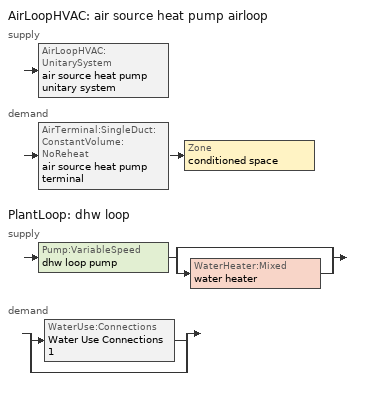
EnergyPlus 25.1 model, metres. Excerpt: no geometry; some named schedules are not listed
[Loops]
AirLoopHVAC 'air source heat pump airloop'
 supply: AirLoopHVAC:UnitarySystem 'air source heat pump unitary system'
 demand: AirTerminal:SingleDuct:ConstantVolume:NoReheat 'air source heat pump terminal' > Zone 'conditioned space'
PlantLoop 'dhw loop'
 supply: Pump:VariableSpeed 'dhw loop pump' > split
  | bypass
  | WaterHeater:Mixed 'water heater'
 demand: split
  | WaterUse:Connections 'Water Use Connections 1'
  | bypass
[ZoneControl:Thermostat]
conditioned space Thermostat: Zone or ZoneList=conditioned space; Control Type Schedule=conditioned space Thermostat Schedule; Control 1=conditioned space temperature setpoint; Temperature Difference Between Cutout And Setpoint {deltaC}=0
[ThermostatSetpoint:DualSetpoint]
conditioned space temperature setpoint: Heating Setpoint Temperature Schedule=heating setpoint; Cooling Setpoint Temperature Schedule=cooling setpoint
[AirTerminal:SingleDuct:ConstantVolume:NoReheat]
air source heat pump terminal: Availability Schedule=Always On Discrete; Maximum Air Flow Rate {m3/s}=0.245413
[Zone equipment]
conditioned space: air source heat pump terminal
[AirLoopHVAC]
air source heat pump airloop: Design Supply Air Flow Rate {m3/s}=0.245413; Design Return Air Flow Fraction of Supply Air Flow=1
[Sizing:System]
air source heat pump airloop: Type of Load to Size On=Sensible; Design Outdoor Air Flow Rate {m3/s}=Autosize; Central Heating Maximum System Air Flow Ratio=0.3; Preheat Design Temperature {C}=7; Preheat Design Humidity Ratio {kgWater/kgDryAir}=0.008; Precool Design Temperature {C}=12.8; Precool Design Humidity Ratio {kgWater/kgDryAir}=0.008; Central Cooling Design Supply Air Temperature {C}=12.8; Central Heating Design Supply Air Temperature {C}=16.7; Type of Zone Sum to Use=NonCoincident; 100% Outdoor Air in Cooling=Yes; 100% Outdoor Air in Heating=Yes; Central Cooling Design Supply Air Humidity Ratio {kgWater/kgDryAir}=0.0085; Central Heating Design Supply Air Humidity Ratio {kgWater/kgDryAir}=0.008; Cooling Supply Air Flow Rate Method=DesignDay; Cooling Supply Air Flow Rate {m3/s}=0; Cooling Supply Air Flow Rate Per Floor Area {m3/s-m2}=0.00996765; Cooling Fraction of Autosized Cooling Supply Air Flow Rate=1; Cooling Supply Air Flow Rate Per Unit Cooling Capacity {m3/s-W}=3.94755e-05; Heating Supply Air Flow Rate Method=DesignDay; Heating Supply Air Flow Rate {m3/s}=0; Heating Supply Air Flow Rate Per Floor Area {m3/s-m2}=0.00996765; Heating Fraction of Autosized Heating Supply Air Flow Rate=1; Heating Fraction of Autosized Cooling Supply Air Flow Rate=1; Heating Supply Air Flow Rate Per Unit Heating Capacity {m3/s-W}=3.15882e-05; System Outdoor Air Method=ZoneSum; Zone Maximum Outdoor Air Fraction=1; Cooling Design Capacity Method=CoolingDesignCapacity; Cooling Design Capacity {W}=Autosize; Cooling Design Capacity Per Floor Area {W/m2}=234.7; Fraction of Autosized Cooling Design Capacity=1; Heating Design Capacity Method=HeatingDesignCapacity; Heating Design Capacity {W}=Autosize; Heating Design Capacity Per Floor Area {W/m2}=157; Fraction of Autosized Heating Design Capacity=1; Central Cooling Capacity Control Method=OnOff; Occupant Diversity=Autosize
[AvailabilityManager:Scheduled]
air source heat pump airloop Availability Manager: Schedule=Always On Discrete
[AirLoopHVAC:UnitarySystem]
air source heat pump unitary system: Control Type=Load; Controlling Zone or Thermostat Location=conditioned space; Dehumidification Control Type=None; Availability Schedule=Always On Discrete; Supply Fan=air source heat pump supply fan; Fan Placement=BlowThrough; Supply Air Fan Operating Mode Schedule=air source heat pump auto fan schedule; Heating Coil=air source heat pump htg coil; DX Heating Coil Sizing Ratio=1; Cooling Coil=air source heat pump clg coil; Use DOAS DX Cooling Coil=No; Minimum Supply Air Temperature {C}=2; Latent Load Control=SensibleOnlyLoadControl; Supplemental Heating Coil=air source heat pump backup htg coil; Cooling Supply Air Flow Rate Method=SupplyAirFlowRate; Cooling Supply Air Flow Rate {m3/s}=0.245413; Heating Supply Air Flow Rate Method=SupplyAirFlowRate; Heating Supply Air Flow Rate {m3/s}=0.245413; No Load Supply Air Flow Rate Method=SupplyAirFlowRate; No Load Supply Air Flow Rate {m3/s}=0; No Load Supply Air Flow Rate Control Set To Low Speed=Yes; Maximum Supply Air Temperature {C}=93.3333; Maximum Outdoor Dry-Bulb Temperature for Supplemental Heater Operation {C}=4.44444; Ancillary On-Cycle Electric Power {W}=0; Ancillary Off-Cycle Electric Power {W}=0
[Fan:SystemModel]
air source heat pump supply fan: Availability Schedule=Always On Discrete; Design Maximum Air Flow Rate {m3/s}=0.245413; Speed Control Method=Discrete; Electric Power Minimum Flow Rate Fraction=0.2; Design Pressure Rise {Pa}=500; Motor Efficiency=1; Motor In Air Stream Fraction=1; Design Electric Power Consumption {W}=Autosize; Design Power Sizing Method=PowerPerFlow; Electric Power Per Unit Flow Rate {W/(m3/s)}=1059.44; Electric Power Per Unit Flow Rate Per Unit Pressure {W/((m3/s)-Pa)}=1.66667; Fan Total Efficiency=0.7; Motor Loss Radiative Fraction=0; Number of Speeds=2; Speed Flow Fraction 1=1; Speed Electric Power Fraction 1=1; Speed Flow Fraction 2=1; Speed Electric Power Fraction 2=1
[Coil:Heating:DX:SingleSpeed]
air source heat pump htg coil: Availability Schedule=Always On Discrete; Gross Rated Heating Capacity {W}=4844.79; Gross Rated Heating COP {W/W}=3.61067; Rated Air Flow Rate {m3/s}=0.272911; Rated Supply Fan Power Per Volume Flow Rate 2017 {W/(m3/s)}=773.3; Rated Supply Fan Power Per Volume Flow Rate 2023 {W/(m3/s)}=934.4; Heating Capacity Function of Temperature Curve=Heat-CAP-fT1; Heating Capacity Function of Flow Fraction Curve=Heat-CAP-fFF1; Energy Input Ratio Function of Temperature Curve=Heat-EIR-fT1; Energy Input Ratio Function of Flow Fraction Curve=Heat-EIR-fFF1; Part Load Fraction Correlation Curve=Heat-PLF-fPLR1; Minimum Outdoor Dry-Bulb Temperature for Compressor Operation {C}=-17.7778; Maximum Outdoor Dry-Bulb Temperature for Defrost Operation {C}=4.44444; Crankcase Heater Capacity {W}=14.4567; Maximum Outdoor Dry-Bulb Temperature for Crankcase Heater Operation {C}=10; Defrost Strategy=Resistive; Defrost Control=Timed; Defrost Time Period Fraction=0.1; Resistive Defrost Heater Capacity {W}=1e-06
[Coil:Cooling:DX:SingleSpeed]
air source heat pump clg coil: Availability Schedule=Always On Discrete; Gross Rated Total Cooling Capacity {W}=5323.6; Gross Rated Sensible Heat Ratio=0.708; Gross Rated Cooling COP {W/W}=4.37372; Rated Air Flow Rate {m3/s}=0.272911; Rated Evaporator Fan Power Per Volume Flow Rate 2017 {W/(m3/s)}=773.3; Rated Evaporator Fan Power Per Volume Flow Rate 2023 {W/(m3/s)}=934.4; Total Cooling Capacity Function of Temperature Curve=Cool-CAP-fT1; Total Cooling Capacity Function of Flow Fraction Curve=Cool-CAP-fFF1; Energy Input Ratio Function of Temperature Curve=Cool-EIR-fT1; Energy Input Ratio Function of Flow Fraction Curve=Cool-EIR-fFF1; Part Load Fraction Correlation Curve=Cool-PLF-fPLR1; Minimum Outdoor Dry-Bulb Temperature for Compressor Operation {C}=-25; Nominal Time for Condensate Removal to Begin {s}=1000; Ratio of Initial Moisture Evaporation Rate and Steady State Latent Capacity=1.5; Maximum Cycling Rate {cycles/hr}=3; Latent Capacity Time Constant {s}=45; Condenser Type=AirCooled; Evaporative Condenser Effectiveness=0.9; Evaporative Condenser Air Flow Rate {m3/s}=Autosize; Evaporative Condenser Pump Rated Power Consumption {W}=Autosize; Crankcase Heater Capacity {W}=14.4567; Maximum Outdoor Dry-Bulb Temperature for Crankcase Heater Operation {C}=10; Basin Heater Capacity {W/K}=0; Basin Heater Setpoint Temperature {C}=2
[Coil:Heating:Electric]
air source heat pump backup htg coil: Availability Schedule=Always On Discrete; Efficiency=1; Nominal Capacity {W}=17504.8
[PlantLoop]
dhw loop: Fluid Type=Water; Plant Equipment Operation Scheme=dhw loop Operation Schemes; Maximum Loop Temperature {C}=100; Minimum Loop Temperature {C}=0; Maximum Loop Flow Rate {m3/s}=0.01; Minimum Loop Flow Rate {m3/s}=0; Plant Loop Volume {m3}=0.003; Load Distribution Scheme=Optimal; Plant Loop Demand Calculation Scheme=SingleSetpoint; Common Pipe Simulation=None
[Sizing:Plant]
dhw loop: Loop Type=Heating; Design Loop Exit Temperature {C}=52.6667; Loop Design Temperature Difference {deltaC}=5.55556; Sizing Option=NonCoincident; Zone Timesteps in Averaging Window=1; Coincident Sizing Factor Mode=None
[Pump:VariableSpeed]
dhw loop pump: Design Maximum Flow Rate {m3/s}=0.01; Design Pump Head {Pa}=1; Design Power Consumption {W}=0; Motor Efficiency=0.85; Fraction of Motor Inefficiencies to Fluid Stream=0; Coefficient 1 of the Part Load Performance Curve=0; Coefficient 2 of the Part Load Performance Curve=1; Coefficient 3 of the Part Load Performance Curve=0; Coefficient 4 of the Part Load Performance Curve=0; Design Minimum Flow Rate {m3/s}=0; Pump Control Type=Intermittent; Skin Loss Radiative Fraction=0.5; Design Power Sizing Method=PowerPerFlowPerPressure; Design Electric Power per Unit Flow Rate {W/(m3/s)}=348701.1; Design Shaft Power per Unit Flow Rate per Unit Head {W/((m3/s)-Pa)}=1.28205; Design Minimum Flow Rate Fraction=0
[WaterHeater:Mixed]
water heater: Tank Volume {m3}=0.170344; Setpoint Temperature Schedule=water heater setpoint; Deadband Temperature Difference {deltaC}=2; Maximum Temperature Limit {C}=99; Heater Control Type=Cycle; Heater Maximum Capacity {W}=5500.06; Heater Minimum Capacity {W}=0; Heater Ignition Minimum Flow Rate {m3/s}=0; Heater Ignition Delay {s}=0; Heater Fuel Type=Electricity; Heater Thermal Efficiency=1; Off Cycle Parasitic Fuel Consumption Rate {W}=0; Off Cycle Parasitic Fuel Type=Electricity; Off Cycle Parasitic Heat Fraction to Tank=0; On Cycle Parasitic Fuel Consumption Rate {W}=0; On Cycle Parasitic Fuel Type=Electricity; On Cycle Parasitic Heat Fraction to Tank=0; Ambient Temperature Indicator=Zone; Ambient Temperature Zone=basement - unconditioned; Off Cycle Loss Coefficient to Ambient Temperature {W/K}=1.32547; Off Cycle Loss Fraction to Zone=1; On Cycle Loss Coefficient to Ambient Temperature {W/K}=1.32547; On Cycle Loss Fraction to Zone=1; Use Side Effectiveness=1; Source Side Effectiveness=1; Use Side Design Flow Rate {m3/s}=Autosize; Source Side Design Flow Rate {m3/s}=Autosize; Indirect Water Heating Recovery Time {hr}=1.5; Source Side Flow Control Mode=IndirectHeatPrimarySetpoint
[WaterHeater:Sizing]
water heater: Design Mode=PeakDraw; Time Storage Can Meet Peak Draw {hr}=0.538503; Time for Tank Recovery {hr}=0; Nominal Tank Volume for Autosizing Plant Connections {m3}=1
[SetpointManager:Scheduled]
Setpoint Manager Scheduled 1: Control Variable=Temperature; Schedule=dhw temp
[WaterUse:Connections]
Water Use Connections 1: Drain Water Heat Exchanger Type=None; Drain Water Heat Exchanger Destination=Plant; Water Use Equipment Name 1=dhw fixtures; Water Use Equipment Name 2=dhw distribution waste; Water Use Equipment Name 3=clothes washer; Water Use Equipment Name 4=dishwasher
[WaterUse:Equipment]
Name | Peak Flow Rate {m3/s} | Flow Rate Fraction Schedule | Target Temperature Schedule
dhw fixtures | 9.9824e-06 | hot_water_fixtures | mixed water temperature schedule
dhw distribution waste | 5.19433e-06 | hot_water_fixtures | mixed water temperature schedule
clothes washer | 1.62019e-05 | hot_water_clothes_washer
dishwasher | 1.41436e-05 | hot_water_dishwasher
[PlantEquipmentOperationSchemes]
dhw loop Operation Schemes: Control Scheme Object Type 1=PlantEquipmentOperation:HeatingLoad; Control Scheme Name 1=dhw loop Heating Operation Scheme; Control Scheme Schedule Name 1=Always On Discrete
[PlantEquipmentOperation:HeatingLoad]
dhw loop Heating Operation Scheme: Load Range Lower Limit 1 {W}=0; Load Range Upper Limit 1 {W}=1000000000; Range Equipment List Name 1=dhw loop Heating Equipment List
[PlantEquipmentList]
dhw loop Heating Equipment List: WaterHeater:Mixed, water heater
[EnergyManagementSystem:GlobalVariable]
air_source_heat_pump_airloop_0_DuctImbalLkExhFanEquivCond
air_source_heat_pump_airloop_0_DuctImbalLkExhFanEquivDZ
air_source_heat_pump_airloop_0_DuctImbalLkSupFanEquivCond
air_source_heat_pump_airloop_0_DuctImbalLkSupFanEquivDZ
air_source_heat_pump_airloop_0_DZ_T
air_source_heat_pump_airloop_0_DZ_W
air_source_heat_pump_airloop_0_RetCondToDZ
air_source_heat_pump_airloop_0_RetCondToRP
air_source_heat_pump_airloop_0_RetLatLkToRP
air_source_heat_pump_airloop_0_RetSensLkToRP
air_source_heat_pump_airloop_0_SupCondToDZ
air_source_heat_pump_airloop_0_SupCondToLv
air_source_heat_pump_airloop_0_SupLatLkToCond
air_source_heat_pump_airloop_0_SupLatLkToDZ
air_source_heat_pump_airloop_0_SupSensLkToCond
air_source_heat_pump_airloop_0_SupSensLkToDZ
air_source_heat_pump_airloop_0_ZoneMixCondToDZ
air_source_heat_pump_airloop_0_ZoneMixDZToCond
air_source_heat_pump_airloop_AH_MFR
air_source_heat_pump_airloop_AH_Tout
air_source_heat_pump_airloop_AH_VFR
air_source_heat_pump_airloop_AH_Wout
air_source_heat_pump_airloop_Fan_RTF
air_source_heat_pump_airloop_RA_T
air_source_heat_pump_airloop_Ra_W
infil_program_Qfan
infil_program_Qinf
natural_vent_program_Qnv
natural_vent_program_Qwhf
[EnergyManagementSystem:InternalVariable]
air_source_heat_pump_airloop_max_sup_fan_mfr: Internal Data Index Key=air source heat pump supply fan; Internal Data Type=Fan Maximum Mass Flow Rate
[EnergyManagementSystem:Sensor]
Name | Output:Variable or Output:Meter Index Key | Output:Variable or Output:Meter
airflow_gain | infil flow | Infiltration Sensible Heat Gain Energy
airflow_gain_1 | natural vent flow | Infiltration Sensible Heat Gain Energy
airflow_gain_2 | whole house fan flow | Infiltration Sensible Heat Gain Energy
airflow_loss | infil flow | Infiltration Sensible Heat Loss Energy
airflow_loss_1 | natural vent flow | Infiltration Sensible Heat Loss Energy
airflow_loss_2 | whole house fan flow | Infiltration Sensible Heat Loss Energy
air_source_heat_pump_airloop_AH_MFR_s | Node 6 | System Node Mass Flow Rate
air_source_heat_pump_airloop_AH_Tout_s | Node 6 | System Node Temperature
air_source_heat_pump_airloop_AH_VFR_s | Node 6 | System Node Current Density Volume Flow Rate
air_source_heat_pump_airloop_AH_Wout_s | Node 6 | System Node Humidity Ratio
air_source_heat_pump_airloop_Fan_RTF_s | air source heat pump supply fan | Fan Runtime Fraction Speed 1
air_source_heat_pump_airloop_Fan_RTF_s_1 | air source heat pump supply fan | Fan Runtime Fraction Speed 2
air_source_heat_pump_airloop_RA_T_s | Node 9 | System Node Temperature
air_source_heat_pump_airloop_Ra_W_s | Node 9 | System Node Humidity Ratio
air_source_heat_pump_backup_htg_coil_s | air source heat pump backup htg coil | Heating Coil Heating Energy
air_source_heat_pump_clg_coil_s | air source heat pump clg coil | Cooling Coil Total Cooling Energy
air_source_heat_pump_htg_coil_deliverd_htg | air source heat pump htg coil | Heating Coil Heating Rate
air_source_heat_pump_htg_coil_rtf_s | air source heat pump htg coil | Heating Coil Runtime Fraction
air_source_heat_pump_htg_coil_s | air source heat pump htg coil | Heating Coil Heating Energy
air_source_heat_pump_htg_coil_tout_s | Environment | Site Outdoor Air Drybulb Temperature
air_source_heat_pump_supply_fan_s | air source heat pump supply fan | Fan Electricity Energy
clg_load_cond |  | Cooling:EnergyTransfer:Zone:CONDITIONED SPACE
clg_load_duct |  | Cooling:EnergyTransfer:Zone:AIR SOURCE HEAT PUMP AIRLOOP RET AIR ZONE
clg_sp_s; clg_sp_s_1 | cooling setpoint | Schedule Value
clothes_dryer_exhaust_0_sch_s | clothes_dryer | Schedule Value
conditioned_space_clg_unmet_s | conditioned space | Zone Cooling Setpoint Not Met Time
conditioned_space_htg_unmet_s | conditioned space | Zone Heating Setpoint Not Met Time
cool_season | cooling season schedule | Schedule Value
ducts_conv | air source heat pump airloop_0 RetCondToRP | Other Equipment Convective Heating Energy
ducts_conv_1 | air source heat pump airloop_0 RetLatLkToRP | Other Equipment Convective Heating Energy
ducts_conv_2 | air source heat pump airloop_0 RetSensLkToRP | Other Equipment Convective Heating Energy
ducts_conv_3 | air source heat pump airloop_0 SupCondToLv | Other Equipment Convective Heating Energy
ducts_conv_4 | air source heat pump airloop_0 SupLatLkToCond | Other Equipment Convective Heating Energy
ducts_conv_5 | air source heat pump airloop_0 SupSensLkToCond | Other Equipment Convective Heating Energy
ducts_rad | air source heat pump airloop_0 RetCondToRP | Other Equipment Radiant Heating Energy
ducts_rad_1 | air source heat pump airloop_0 RetLatLkToRP | Other Equipment Radiant Heating Energy
ducts_rad_2 | air source heat pump airloop_0 RetSensLkToRP | Other Equipment Radiant Heating Energy
ducts_rad_3 | air source heat pump airloop_0 SupCondToLv | Other Equipment Radiant Heating Energy
ducts_rad_4 | air source heat pump airloop_0 SupLatLkToCond | Other Equipment Radiant Heating Energy
ducts_rad_5 | air source heat pump airloop_0 SupSensLkToCond | Other Equipment Radiant Heating Energy
duct_mix_gain; duct_mix_gain_1 | conditioned space | Zone Mixing Sensible Heat Gain Energy
duct_mix_loss; duct_mix_loss_1 | conditioned space | Zone Mixing Sensible Heat Loss Energy
fridge_tin_s; tin_s; tin_s_1 | conditioned space | Zone Mean Air Temperature
htg_load_cond |  | Heating:EnergyTransfer:Zone:CONDITIONED SPACE
htg_load_duct |  | Heating:EnergyTransfer:Zone:AIR SOURCE HEAT PUMP AIRLOOP RET AIR ZONE
htg_sp_s; htg_sp_s_1 | heating setpoint | Schedule Value
ig_defrost_0 | air source heat pump htg coil defrost heat load | Other Equipment Total Heating Energy
ig_ee_conv | ceiling fan | Electric Equipment Convective Heating Energy
ig_ee_conv_1 | clothes dryer | Electric Equipment Convective Heating Energy
ig_ee_conv_2 | clothes washer | Electric Equipment Convective Heating Energy
ig_ee_conv_3 | cooking range | Electric Equipment Convective Heating Energy
ig_ee_conv_4 | dishwasher | Electric Equipment Convective Heating Energy
ig_ee_conv_5 | fridge | Electric Equipment Convective Heating Energy
ig_ee_conv_6 | misc plug loads | Electric Equipment Convective Heating Energy
ig_ee_conv_7 | misc tv | Electric Equipment Convective Heating Energy
ig_ee_conv_8 | whole house fan | Electric Equipment Convective Heating Energy
ig_ee_rad | ceiling fan | Electric Equipment Radiant Heating Energy
ig_ee_rad_1 | clothes dryer | Electric Equipment Radiant Heating Energy
ig_ee_rad_2 | clothes washer | Electric Equipment Radiant Heating Energy
ig_ee_rad_3 | cooking range | Electric Equipment Radiant Heating Energy
ig_ee_rad_4 | dishwasher | Electric Equipment Radiant Heating Energy
ig_ee_rad_5 | fridge | Electric Equipment Radiant Heating Energy
ig_ee_rad_6 | misc plug loads | Electric Equipment Radiant Heating Energy
ig_ee_rad_7 | misc tv | Electric Equipment Radiant Heating Energy
ig_ee_rad_8 | whole house fan | Electric Equipment Radiant Heating Energy
ig_lgt_conv | interior lighting | Lights Convective Heating Energy
ig_lgt_rad | interior lighting | Lights Radiant Heating Energy
ig_lgt_vis | interior lighting | Lights Visible Radiation Heating Energy
ig_oe_conv | air source heat pump htg coil defrost heat load | Other Equipment Convective Heating Energy
ig_oe_conv_1 | air source heat pump htg coil defrost supp heat energy | Other Equipment Convective Heating Energy
ig_oe_conv_2 | air source heat pump htg coil pan heater energy | Other Equipment Convective Heating Energy
ig_oe_conv_3 | clothes dryer 1 | Other Equipment Convective Heating Energy
ig_oe_conv_4 | cooking range 1 | Other Equipment Convective Heating Energy
ig_oe_conv_5 | general water use latent | Other Equipment Convective Heating Energy
ig_oe_conv_6 | general water use sensible | Other Equipment Convective Heating Energy
ig_oe_rad | air source heat pump htg coil defrost heat load | Other Equipment Radiant Heating Energy
ig_oe_rad_1 | air source heat pump htg coil defrost supp heat energy | Other Equipment Radiant Heating Energy
ig_oe_rad_2 | air source heat pump htg coil pan heater energy | Other Equipment Radiant Heating Energy
ig_oe_rad_3 | clothes dryer 1 | Other Equipment Radiant Heating Energy
ig_oe_rad_4 | cooking range 1 | Other Equipment Radiant Heating Energy
ig_oe_rad_5 | general water use latent | Other Equipment Radiant Heating Energy
ig_oe_rad_6 | general water use sensible | Other Equipment Radiant Heating Energy
ig_ppl_conv | occupants | People Convective Heating Energy
ig_ppl_rad | occupants | People Radiant Heating Energy
im_conv | furniture mass conditioned space 1 | Surface Inside Face Convection Heat Gain Energy
im_conv_1 | partition wall mass | Surface Inside Face Convection Heat Gain Energy
im_ig | furniture mass conditioned space 1 | Surface Inside Face Internal Gains Radiation Heat Gain Energy
im_ig_1 | partition wall mass | Surface Inside Face Internal Gains Radiation Heat Gain Energy
im_lgt | furniture mass conditioned space 1 | Surface Inside Face Lights Radiation Heat Gain Energy
im_lgt_1 | partition wall mass | Surface Inside Face Lights Radiation Heat Gain Energy
im_sol | furniture mass conditioned space 1 | Surface Inside Face Solar Radiation Heat Gain Energy
im_sol_1 | partition wall mass | Surface Inside Face Solar Radiation Heat Gain Energy
im_surf | furniture mass conditioned space 1 | Surface Inside Face Net Surface Thermal Radiation Heat Gain Energy
im_surf_1 | partition wall mass | Surface Inside Face Net Surface Thermal Radiation Heat Gain Energy
mech_vent_bath_fan_0_sch_s | mech vent bath fan 0 schedule | Schedule Value
mech_vent_range_fan_0_sch_s | mech vent range fan 0 schedule | Schedule Value
mv_conv | mech vent bath fan 0 | Electric Equipment Convective Heating Energy
mv_conv_1 | mech vent house fan | Electric Equipment Convective Heating Energy
mv_conv_2 | mech vent house fan cfis | Electric Equipment Convective Heating Energy
mv_conv_3 | mech vent range fan 0 | Electric Equipment Convective Heating Energy
mv_conv_4 | mech vent house fan latent load | Other Equipment Convective Heating Energy
mv_conv_5 | mech vent house fan sensible load | Other Equipment Convective Heating Energy
mv_rad | mech vent bath fan 0 | Electric Equipment Radiant Heating Energy
mv_rad_1 | mech vent house fan | Electric Equipment Radiant Heating Energy
mv_rad_2 | mech vent house fan cfis | Electric Equipment Radiant Heating Energy
mv_rad_3 | mech vent range fan 0 | Electric Equipment Radiant Heating Energy
mv_rad_4 | mech vent house fan latent load | Other Equipment Radiant Heating Energy
mv_rad_5 | mech vent house fan sensible load | Other Equipment Radiant Heating Energy
natural_vent_s | natural vent schedule | Schedule Value
out_pb_s |  | Site Outdoor Air Barometric Pressure
out_wt_s |  | Site Outdoor Air Humidity Ratio
site_vw_s |  | Site Wind Speed
ss_back_out | Window1 | Surface Window Shortwave from Zone Back Out Window Heat Transfer Rate
ss_back_out_1 | Window2 | Surface Window Shortwave from Zone Back Out Window Heat Transfer Rate
ss_back_out_2 | Window3 | Surface Window Shortwave from Zone Back Out Window Heat Transfer Rate
ss_back_out_3 | Window4 | Surface Window Shortwave from Zone Back Out Window Heat Transfer Rate
ss_back_out_4 | Window5 | Surface Window Shortwave from Zone Back Out Window Heat Transfer Rate
ss_back_out_5 | Window6 | Surface Window Shortwave from Zone Back Out Window Heat Transfer Rate
ss_back_out_6 | Window7 | Surface Window Shortwave from Zone Back Out Window Heat Transfer Rate
ss_back_out_7 | Window8 | Surface Window Shortwave from Zone Back Out Window Heat Transfer Rate
ss_conv | Door1 | Surface Inside Face Convection Heat Gain Energy
ss_conv_1 | Window1 | Surface Inside Face Convection Heat Gain Energy
ss_conv_2 | Window2 | Surface Inside Face Convection Heat Gain Energy
ss_conv_3 | Window3 | Surface Inside Face Convection Heat Gain Energy
ss_conv_4 | Window4 | Surface Inside Face Convection Heat Gain Energy
ss_conv_5 | Window5 | Surface Inside Face Convection Heat Gain Energy
ss_conv_6 | Window6 | Surface Inside Face Convection Heat Gain Energy
ss_conv_7 | Window7 | Surface Inside Face Convection Heat Gain Energy
ss_conv_8 | Window8 | Surface Inside Face Convection Heat Gain Energy
ss_ig | Door1 | Surface Inside Face Internal Gains Radiation Heat Gain Energy
ss_ig_1 | Window1 | Surface Inside Face Internal Gains Radiation Heat Gain Energy
ss_ig_2 | Window2 | Surface Inside Face Internal Gains Radiation Heat Gain Energy
ss_ig_3 | Window3 | Surface Inside Face Internal Gains Radiation Heat Gain Energy
ss_ig_4 | Window4 | Surface Inside Face Internal Gains Radiation Heat Gain Energy
ss_ig_5 | Window5 | Surface Inside Face Internal Gains Radiation Heat Gain Energy
ss_ig_6 | Window6 | Surface Inside Face Internal Gains Radiation Heat Gain Energy
ss_ig_7 | Window7 | Surface Inside Face Internal Gains Radiation Heat Gain Energy
ss_ig_8 | Window8 | Surface Inside Face Internal Gains Radiation Heat Gain Energy
ss_lgt | Door1 | Surface Inside Face Lights Radiation Heat Gain Energy
ss_sol | Door1 | Surface Inside Face Solar Radiation Heat Gain Energy
ss_surf | Door1 | Surface Inside Face Net Surface Thermal Radiation Heat Gain Energy
ss_surf_1 | Window1 | Surface Inside Face Net Surface Thermal Radiation Heat Gain Energy
ss_surf_2 | Window2 | Surface Inside Face Net Surface Thermal Radiation Heat Gain Energy
ss_surf_3 | Window3 | Surface Inside Face Net Surface Thermal Radiation Heat Gain Energy
ss_surf_4 | Window4 | Surface Inside Face Net Surface Thermal Radiation Heat Gain Energy
ss_surf_5 | Window5 | Surface Inside Face Net Surface Thermal Radiation Heat Gain Energy
ss_surf_6 | Window6 | Surface Inside Face Net Surface Thermal Radiation Heat Gain Energy
ss_surf_7 | Window7 | Surface Inside Face Net Surface Thermal Radiation Heat Gain Energy
ss_surf_8 | Window8 | Surface Inside Face Net Surface Thermal Radiation Heat Gain Energy
ss_trans_in | Window1 | Surface Window Transmitted Solar Radiation Rate
ss_trans_in_1 | Window2 | Surface Window Transmitted Solar Radiation Rate
ss_trans_in_2 | Window3 | Surface Window Transmitted Solar Radiation Rate
ss_trans_in_3 | Window4 | Surface Window Transmitted Solar Radiation Rate
ss_trans_in_4 | Window5 | Surface Window Transmitted Solar Radiation Rate
ss_trans_in_5 | Window6 | Surface Window Transmitted Solar Radiation Rate
ss_trans_in_6 | Window7 | Surface Window Transmitted Solar Radiation Rate
ss_trans_in_7 | Window8 | Surface Window Transmitted Solar Radiation Rate
ss_trans_out | Window1 | Surface Inside Face Initial Transmitted Diffuse Transmitted Out Window Solar Radiation Rate
ss_trans_out_1 | Window2 | Surface Inside Face Initial Transmitted Diffuse Transmitted Out Window Solar Radiation Rate
ss_trans_out_2 | Window3 | Surface Inside Face Initial Transmitted Diffuse Transmitted Out Window Solar Radiation Rate
ss_trans_out_3 | Window4 | Surface Inside Face Initial Transmitted Diffuse Transmitted Out Window Solar Radiation Rate
ss_trans_out_4 | Window5 | Surface Inside Face Initial Transmitted Diffuse Transmitted Out Window Solar Radiation Rate
ss_trans_out_5 | Window6 | Surface Inside Face Initial Transmitted Diffuse Transmitted Out Window Solar Radiation Rate
ss_trans_out_6 | Window7 | Surface Inside Face Initial Transmitted Diffuse Transmitted Out Window Solar Radiation Rate
ss_trans_out_7 | Window8 | Surface Inside Face Initial Transmitted Diffuse Transmitted Out Window Solar Radiation Rate
s_conv | Floor1 | Surface Inside Face Convection Heat Gain Energy
s_conv_1 | Floor2 | Surface Inside Face Convection Heat Gain Energy
s_conv_2 | inferred conditioned ceiling | Surface Inside Face Convection Heat Gain Energy
s_conv_3 | inferred conditioned floor | Surface Inside Face Convection Heat Gain Energy
s_conv_4 | Wall1 | Surface Inside Face Convection Heat Gain Energy
s_conv_5 | Wall2 | Surface Inside Face Convection Heat Gain Energy
s_conv_6 | Wall3 | Surface Inside Face Convection Heat Gain Energy
s_conv_7 | Wall4 | Surface Inside Face Convection Heat Gain Energy
s_ig | Floor1 | Surface Inside Face Internal Gains Radiation Heat Gain Energy
s_ig_1 | Floor2 | Surface Inside Face Internal Gains Radiation Heat Gain Energy
s_ig_2 | inferred conditioned ceiling | Surface Inside Face Internal Gains Radiation Heat Gain Energy
s_ig_3 | inferred conditioned floor | Surface Inside Face Internal Gains Radiation Heat Gain Energy
s_ig_4 | Wall1 | Surface Inside Face Internal Gains Radiation Heat Gain Energy
s_ig_5 | Wall2 | Surface Inside Face Internal Gains Radiation Heat Gain Energy
s_ig_6 | Wall3 | Surface Inside Face Internal Gains Radiation Heat Gain Energy
s_ig_7 | Wall4 | Surface Inside Face Internal Gains Radiation Heat Gain Energy
s_lgt | Floor1 | Surface Inside Face Lights Radiation Heat Gain Energy
s_lgt_1 | Floor2 | Surface Inside Face Lights Radiation Heat Gain Energy
s_lgt_2 | inferred conditioned ceiling | Surface Inside Face Lights Radiation Heat Gain Energy
s_lgt_3 | inferred conditioned floor | Surface Inside Face Lights Radiation Heat Gain Energy
s_lgt_4 | Wall1 | Surface Inside Face Lights Radiation Heat Gain Energy
s_lgt_5 | Wall2 | Surface Inside Face Lights Radiation Heat Gain Energy
s_lgt_6 | Wall3 | Surface Inside Face Lights Radiation Heat Gain Energy
s_lgt_7 | Wall4 | Surface Inside Face Lights Radiation Heat Gain Energy
s_sol | Floor1 | Surface Inside Face Solar Radiation Heat Gain Energy
s_sol_1 | Floor2 | Surface Inside Face Solar Radiation Heat Gain Energy
s_sol_2 | inferred conditioned ceiling | Surface Inside Face Solar Radiation Heat Gain Energy
s_sol_3 | inferred conditioned floor | Surface Inside Face Solar Radiation Heat Gain Energy
s_sol_4 | Wall1 | Surface Inside Face Solar Radiation Heat Gain Energy
s_sol_5 | Wall2 | Surface Inside Face Solar Radiation Heat Gain Energy
s_sol_6 | Wall3 | Surface Inside Face Solar Radiation Heat Gain Energy
s_sol_7 | Wall4 | Surface Inside Face Solar Radiation Heat Gain Energy
s_surf | Floor1 | Surface Inside Face Net Surface Thermal Radiation Heat Gain Energy
s_surf_1 | Floor2 | Surface Inside Face Net Surface Thermal Radiation Heat Gain Energy
s_surf_2 | inferred conditioned ceiling | Surface Inside Face Net Surface Thermal Radiation Heat Gain Energy
s_surf_3 | inferred conditioned floor | Surface Inside Face Net Surface Thermal Radiation Heat Gain Energy
s_surf_4 | Wall1 | Surface Inside Face Net Surface Thermal Radiation Heat Gain Energy
s_surf_5 | Wall2 | Surface Inside Face Net Surface Thermal Radiation Heat Gain Energy
s_surf_6 | Wall3 | Surface Inside Face Net Surface Thermal Radiation Heat Gain Energy
s_surf_7 | Wall4 | Surface Inside Face Net Surface Thermal Radiation Heat Gain Energy
tout_s | conditioned space | Zone Outdoor Air Drybulb Temperature
water_heater_energy | water heater | Water Heater Electricity Rate
water_heater_off_cycle_parasitic | water heater | Water Heater Off Cycle Parasitic Electricity Rate
water_heater_on_cycle_parasitic | water heater | Water Heater On Cycle Parasitic Electricity Rate
win_s | conditioned space | Zone Air Humidity Ratio
[EnergyManagementSystem:Actuator]
Name | Actuated Component Unique | Actuated Component Type | Actuated Component Control Type
air_source_heat_pump_airloop_0_RetCondToDZ_act | air source heat pump airloop_0 RetCondToDZ | OtherEquipment | Power Level
air_source_heat_pump_airloop_0_RetCondToRP_act | air source heat pump airloop_0 RetCondToRP | OtherEquipment | Power Level
air_source_heat_pump_airloop_0_RetLatLkToRP_act | air source heat pump airloop_0 RetLatLkToRP | OtherEquipment | Power Level
air_source_heat_pump_airloop_0_RetSensLkToRP_act | air source heat pump airloop_0 RetSensLkToRP | OtherEquipment | Power Level
air_source_heat_pump_airloop_0_SupCondToDZ_act | air source heat pump airloop_0 SupCondToDZ | OtherEquipment | Power Level
air_source_heat_pump_airloop_0_SupCondToLv_act | air source heat pump airloop_0 SupCondToLv | OtherEquipment | Power Level
air_source_heat_pump_airloop_0_SupLatLkToCond_act | air source heat pump airloop_0 SupLatLkToCond | OtherEquipment | Power Level
air_source_heat_pump_airloop_0_SupLatLkToDZ_act | air source heat pump airloop_0 SupLatLkToDZ | OtherEquipment | Power Level
air_source_heat_pump_airloop_0_SupSensLkToCond_act | air source heat pump airloop_0 SupSensLkToCond | OtherEquipment | Power Level
air_source_heat_pump_airloop_0_SupSensLkToDZ_act | air source heat pump airloop_0 SupSensLkToDZ | OtherEquipment | Power Level
air_source_heat_pump_airloop_0_ZoneMixCondToDZ_mix_act | air source heat pump airloop_0 ZoneMixCondToDZ mix | ZoneMixing | Air Exchange Flow Rate
air_source_heat_pump_airloop_0_ZoneMixDZToCond_mix_act | air source heat pump airloop_0 ZoneMixDZToCond mix | ZoneMixing | Air Exchange Flow Rate
air_source_heat_pump_htg_coil_defrost_heat_load_act | air source heat pump htg coil defrost heat load | OtherEquipment | Power Level
air_source_heat_pump_htg_coil_defrost_supp_heat_energy_act | air source heat pump htg coil defrost supp heat energy | OtherEquipment | Power Level
air_source_heat_pump_htg_coil_frost_cap_multiplier_act | air source heat pump htg coil | Coil:Heating:DX:SingleSpeed | Frost Heating Capacity Multiplier
air_source_heat_pump_htg_coil_frost_pow_multiplier_act | air source heat pump htg coil | Coil:Heating:DX:SingleSpeed | Frost Heating Input Power Multiplier
air_source_heat_pump_htg_coil_pan_heater_energy_act | air source heat pump htg coil pan heater energy | OtherEquipment | Power Level
basement_unconditioned_1_duct_leakage_imbalance_infil_flow_act | basement_unconditioned 1 duct leakage imbalance infil flow | Zone Infiltration | Air Exchange Flow Rate
fridge_schedule_1_act | fridge schedule 1 | Schedule:Constant | Schedule Value
fridge_schedule_act | fridge schedule | Schedule:Constant | Schedule Value
infil_flow_act | infil flow | Zone Infiltration | Air Exchange Flow Rate
mech_vent_house_fan_cfis_act | mech vent house fan cfis | ElectricEquipment | Electricity Rate
mech_vent_house_fan_latent_load_act | mech vent house fan latent load | OtherEquipment | Power Level
mech_vent_house_fan_sensible_load_act | mech vent house fan sensible load | OtherEquipment | Power Level
natural_vent_flow_act | natural vent flow | Zone Infiltration | Air Exchange Flow Rate
water_heater_ec_adj_act | water heater energy adjustment1 | OtherEquipment | Power Level
whole_house_fan_act | whole house fan | ElectricEquipment | Electricity Rate
whole_house_fan_flow_act | whole house fan flow | Zone Infiltration | Air Exchange Flow Rate
whole_house_fan_mix_act | whole house fan mix | ZoneMixing | Air Exchange Flow Rate
[EnergyManagementSystem:Program]
air_source_heat_pump_airloop_0_duct_program: Set air_source_heat_pump_airloop_AH_MFR = air_source_heat_pump_airloop_AH_MFR_s; Set air_source_heat_pump_airloop_Fan_RTF = 0; Set air_source_heat_pump_airloop_Fan_RTF = air_source_heat_pump_airloop_Fan_RTF + air_source_heat_pump_airloop_Fan_RTF_s; Set air_source_heat_pump_airloop_Fan_RTF = air_source_heat_pump_airloop_Fan_RTF + air_source_heat_pump_airloop_Fan_RTF_s_1; Set air_source_heat_pump_airloop_AH_VFR = air_source_heat_pump_airloop_AH_VFR_s; Set air_source_heat_pump_airloop_AH_Tout = air_source_heat_pump_airloop_AH_Tout_s; Set air_source_heat_pump_airloop_AH_Wout = air_source_heat_pump_airloop_AH_Wout_s; Set air_source_heat_pump_airloop_RA_T = air_source_heat_pump_airloop_RA_T_s; Set air_source_heat_pump_airloop_Ra_W = air_source_heat_pump_airloop_Ra_W_s; Set air_source_heat_pump_airloop_0_DZ_T = air_source_heat_pump_airloop_0_DZ_T_s; Set air_source_heat_pump_airloop_0_DZ_W = air_source_heat_pump_airloop_0_DZ_W_s; Run air_source_heat_pump_airloop_0_duct_subroutine; Set air_source_heat_pump_airloop_0_SupSensLkToCond_act = air_source_heat_pump_airloop_0_SupSensLkToCond; Set air_source_heat_pump_airloop_0_SupLatLkToCond_act = air_source_heat_pump_airloop_0_SupLatLkToCond; Set air_source_heat_pump_airloop_0_SupCondToLv_act = air_source_heat_pump_airloop_0_SupCondToLv; Set air_source_heat_pump_airloop_0_RetSensLkToRP_act = air_source_heat_pump_airloop_0_RetSensLkToRP; Set air_source_heat_pump_airloop_0_RetLatLkToRP_act = air_source_heat_pump_airloop_0_RetLatLkToRP; Set air_source_heat_pump_airloop_0_RetCondToRP_act = air_source_heat_pump_airloop_0_RetCondToRP; Set air_source_heat_pump_airloop_0_RetCondToDZ_act = air_source_heat_pump_airloop_0_RetCondToDZ; Set air_source_heat_pump_airloop_0_SupCondToDZ_act = air_source_heat_pump_airloop_0_SupCondToDZ; Set air_source_heat_pump_airloop_0_SupSensLkToDZ_act = air_source_heat_pump_airloop_0_SupSensLkToDZ; Set air_source_heat_pump_airloop_0_SupLatLkToDZ_act = air_source_heat_pump_airloop_0_SupLatLkToDZ; Set air_source_heat_pump_airloop_0_ZoneMixDZToCond_mix_act = air_source_heat_pump_airloop_0_ZoneMixDZToCond; Set air_source_heat_pump_airloop_0_ZoneMixCondToDZ_mix_act = air_source_heat_pump_airloop_0_ZoneMixCondToDZ
air_source_heat_pump_htg_coil_defrost_program: Set T_out = air_source_heat_pump_htg_coil_tout_s; Set F_defrost = 0.134 - (0.003 * ((T_out * 1.8) + 32)); Set F_defrost = @Min F_defrost 0.08; Set F_defrost = @Max F_defrost 0; Set air_source_heat_pump_htg_coil_frost_cap_multiplier_act = 1.0 - (1.8 * F_defrost); Set air_source_heat_pump_htg_coil_frost_pow_multiplier_act = 1.0 - (0.3 * F_defrost); If T_out <= 4.44444444444444; Set F_compressor = 1.0 - F_defrost; Set fraction_defrost = F_defrost * air_source_heat_pump_htg_coil_rtf_s; If air_source_heat_pump_htg_coil_rtf_s > 0; Set q_dot_defrost = ((F_compressor * (air_source_heat_pump_htg_coil_deliverd_htg / air_source_heat_pump_htg_coil_frost_cap_multiplier_act) - air_source_heat_pump_htg_coil_deliverd_htg) / fraction_defrost) / 1; Set reduced_cap = (((air_source_heat_pump_htg_coil_deliverd_htg / air_source_heat_pump_htg_coil_frost_cap_multiplier_act) - air_source_heat_pump_htg_coil_deliverd_htg) / fraction_defrost) / 1; Else; Set q_dot_defrost = 0.0; Set reduced_cap = 0.0; EndIf; Set supp_capacity = 17504.841950316662; Set supp_efficiency = 1.0; Set supp_delivered_htg = @Min reduced_cap supp_capacity; If supp_efficiency > 0.0; Set supp_design_level = (supp_delivered_htg / supp_efficiency); Else; Set supp_design_level = 0.0; EndIf; Set air_source_heat_pump_htg_coil_defrost_heat_load_act = (supp_delivered_htg - q_dot_defrost) * fraction_defrost; Set air_source_heat_pump_htg_coil_defrost_supp_heat_energy_act = fraction_defrost * supp_design_level; Else; Set air_source_heat_pump_htg_coil_defrost_heat_load_act = 0; Set air_source_heat_pump_htg_coil_defrost_supp_heat_energy_act = 0; EndIf; If (T_out <= 0.0); Set air_source_heat_pump_htg_coil_pan_heater_energy_act = 150.0; Else; Set air_source_heat_pump_htg_coil_pan_heater_energy_act = 0.0; EndIf
air_source_heat_pump_supply_fan_disaggregate_program: Set air_source_heat_pump_supply_fan_clg = 0; Set air_source_heat_pump_supply_fan_primary_htg = 0; Set air_source_heat_pump_supply_fan_backup_htg = 0; If air_source_heat_pump_clg_coil_s > 0; Set air_source_heat_pump_supply_fan_clg = air_source_heat_pump_supply_fan_s; ElseIf air_source_heat_pump_htg_coil_s > 0 && (air_source_heat_pump_backup_htg_coil_s > 0); Set air_source_heat_pump_supply_fan_primary_htg = air_source_heat_pump_supply_fan_s * air_source_heat_pump_htg_coil_s / (air_source_heat_pump_htg_coil_s + air_source_heat_pump_backup_htg_coil_s); Set air_source_heat_pump_supply_fan_backup_htg = air_source_heat_pump_supply_fan_s * air_source_heat_pump_backup_htg_coil_s / (air_source_heat_pump_htg_coil_s + air_source_heat_pump_backup_htg_coil_s); ElseIf air_source_heat_pump_htg_coil_s > 0; Set air_source_heat_pump_supply_fan_primary_htg = air_source_heat_pump_supply_fan_s; Else; Set air_source_heat_pump_supply_fan_backup_htg = air_source_heat_pump_supply_fan_s; EndIf
basement_unconditioned_1_duct_leakage_imbalance_infil_program: Set Qducts = 0; Set Qducts = Qducts - air_source_heat_pump_airloop_0_DuctImbalLkSupFanEquivDZ; Set Qducts = Qducts + air_source_heat_pump_airloop_0_DuctImbalLkExhFanEquivDZ; Set basement_unconditioned_1_duct_leakage_imbalance_infil_flow_act = (@Abs(Qducts))
component_loads_program: Set loads_htg_walls = 0; Set loads_htg_rim_joists = 0; Set loads_htg_foundation_walls = 0; Set loads_htg_floors = 0; Set loads_htg_slabs = 0; Set loads_htg_ceilings = 0; Set loads_htg_roofs = 0; Set loads_htg_windows_conduction = 0; Set loads_htg_windows_solar = 0; Set loads_htg_doors = 0; Set loads_htg_skylights_conduction = 0; Set loads_htg_skylights_solar = 0; Set loads_htg_internal_mass = 0; Set loads_htg_intgains = 0; Set loads_htg_lighting = 0; Set loads_htg_infil = 0; Set loads_htg_mechvent = 0; Set loads_htg_natvent = 0; Set loads_htg_whf = 0; Set loads_htg_ducts = 0; Set loads_clg_walls = 0; Set loads_clg_rim_joists = 0; Set loads_clg_foundation_walls = 0; Set loads_clg_floors = 0; Set loads_clg_slabs = 0; Set loads_clg_ceilings = 0; Set loads_clg_roofs = 0; Set loads_clg_windows_conduction = 0; Set loads_clg_windows_solar = 0; Set loads_clg_doors = 0; Set loads_clg_skylights_conduction = 0; Set loads_clg_skylights_solar = 0; Set loads_clg_internal_mass = 0; Set loads_clg_intgains = 0; Set loads_clg_lighting = 0; Set loads_clg_infil = 0; Set loads_clg_mechvent = 0; Set loads_clg_natvent = 0; Set loads_clg_whf = 0; Set loads_clg_ducts = 0; Set hr_walls = 0; Set hr_walls = hr_walls + s_conv_4 + s_ig_4 + s_sol_4 + s_lgt_4 + s_surf_4; Set hr_walls = hr_walls + s_conv_5 + s_ig_5 + s_sol_5 + s_lgt_5 + s_surf_5; Set hr_walls = hr_walls + s_conv_6 + s_ig_6 + s_sol_6 + s_lgt_6 + s_surf_6; Set hr_walls = hr_walls + s_conv_7 + s_ig_7 + s_sol_7 + s_lgt_7 + s_surf_7; Set hr_rim_joists = 0; Set hr_foundation_walls = 0; Set hr_floors = 0; Set hr_floors = hr_floors + s_conv + s_ig + s_sol + s_lgt + s_surf; Set hr_slabs = 0; Set hr_ceilings = 0; Set hr_ceilings = hr_ceilings + s_conv_1 + s_ig_1 + s_sol_1 + s_lgt_1 + s_surf_1; Set hr_roofs = 0; Set hr_windows_conduction = 0; Set hr_windows_conduction = hr_windows_conduction + ss_conv_1; Set hr_windows_conduction = hr_windows_conduction + ss_ig_1; Set hr_windows_conduction = hr_windows_conduction + ss_surf_1; Set hr_windows_conduction = hr_windows_conduction + ss_conv_2; Set hr_windows_conduction = hr_windows_conduction + ss_ig_2; Set hr_windows_conduction = hr_windows_conduction + ss_surf_2; Set hr_windows_conduction = hr_windows_conduction + ss_conv_3; Set hr_windows_conduction = hr_windows_conduction + ss_ig_3; Set hr_windows_conduction = hr_windows_conduction + ss_surf_3; Set hr_windows_conduction = hr_windows_conduction + ss_conv_4; Set hr_windows_conduction = hr_windows_conduction + ss_ig_4; Set hr_windows_conduction = hr_windows_conduction + ss_surf_4; Set hr_windows_conduction = hr_windows_conduction + ss_conv_5; Set hr_windows_conduction = hr_windows_conduction + ss_ig_5; Set hr_windows_conduction = hr_windows_conduction + ss_surf_5; Set hr_windows_conduction = hr_windows_conduction + ss_conv_6; Set hr_windows_conduction = hr_windows_conduction + ss_ig_6; Set hr_windows_conduction = hr_windows_conduction + ss_surf_6; Set hr_windows_conduction = hr_windows_conduction + ss_conv_7; Set hr_windows_conduction = hr_windows_conduction + ss_ig_7; Set hr_windows_conduction = hr_windows_conduction + ss_surf_7; Set hr_windows_conduction = hr_windows_conduction + ss_conv_8; Set hr_windows_conduction = hr_windows_conduction + ss_ig_8; Set hr_windows_conduction = hr_windows_conduction + ss_surf_8; Set hr_windows_solar = 0; Set hr_windows_solar = hr_windows_solar - ss_trans_in * ZoneTimestep * 3600 + ss_back_out * ZoneTimestep * 3600 + ss_trans_out * ZoneTimestep * 3600; Set hr_windows_solar = hr_windows_solar - ss_trans_in_1 * ZoneTimestep * 3600 + ss_back_out_1 * ZoneTimestep * 3600 + ss_trans_out_1 * ZoneTimestep * 3600; Set hr_windows_solar = hr_windows_solar - ss_trans_in_2 * ZoneTimestep * 3600 + ss_back_out_2 * ZoneTimestep * 3600 + ss_trans_out_2 * ZoneTimestep * 3600; Set hr_windows_solar = hr_windows_solar - ss_trans_in_3 * ZoneTimestep * 3600 + ss_back_out_3 * ZoneTimestep * 3600 + ss_trans_out_3 * ZoneTimestep * 3600; Set hr_windows_solar = hr_windows_solar - ss_trans_in_4 * ZoneTimestep * 3600 + ss_back_out_4 * ZoneTimestep * 3600 + ss_trans_out_4 * ZoneTimestep * 3600; Set hr_windows_solar = hr_windows_solar - ss_trans_in_5 * ZoneTimestep * 3600 + ss_back_out_5 * ZoneTimestep * 3600 + ss_trans_out_5 * ZoneTimestep * 3600; Set hr_windows_solar = hr_windows_solar - ss_trans_in_6 * ZoneTimestep * 3600 + ss_back_out_6 * ZoneTimestep * 3600 + ss_trans_out_6 * ZoneTimestep * 3600; Set hr_windows_solar = hr_windows_solar - ss_trans_in_7 * ZoneTimestep * 3600 + ss_back_out_7 * ZoneTimestep * 3600 + ss_trans_out_7 * ZoneTimestep * 3600; Set hr_doors = 0; Set hr_doors = hr_doors + ss_sol; Set hr_doors = hr_doors + ss_lgt; Set hr_doors = hr_doors + ss_conv; Set hr_doors = hr_doors + ss_ig; Set hr_doors = hr_doors + ss_surf; Set hr_skylights_conduction = 0; Set hr_skylights_solar = 0; Set hr_internal_mass = 0; Set hr_internal_mass = hr_internal_mass + s_conv_2 + s_ig_2 + s_sol_2 + s_lgt_2 + s_surf_2; Set hr_internal_mass = hr_internal_mass + s_conv_3 + s_ig_3 + s_sol_3 + s_lgt_3 + s_surf_3; Set hr_internal_mass = hr_internal_mass + im_conv + im_ig + im_sol + im_lgt + im_surf; Set hr_internal_mass = hr_internal_mass + im_conv_1 + im_ig_1 + im_sol_1 + im_lgt_1 + im_surf_1; Set hr_intgains = 0; Set hr_intgains = hr_intgains - ig_ee_conv - ig_ee_rad - ig_ee_conv_1 - ig_ee_rad_1 - ig_ee_conv_2 - ig_ee_rad_2 - ig_ee_conv_3 - ig_ee_rad_3 - ig_ee_conv_4 - ig_ee_rad_4 - ig_ee_conv_5 - ig_ee_rad_5 - ig_ee_conv_6 - ig_ee_rad_6 - ig_ee_conv_7 - ig_ee_rad_7 - ig_ee_conv_8 - ig_ee_rad_8 - ig_oe_conv - ig_oe_rad - ig_oe_conv_1 - ig_oe_rad_1 - ig_oe_conv_2 - ig_oe_rad_2 - ig_oe_conv_3 - ig_oe_rad_3 - ig_oe_conv_4 - ig_oe_rad_4 - ig_oe_conv_5 - ig_oe_rad_5 - ig_oe_conv_6 - ig_oe_rad_6 - ig_ppl_conv - ig_ppl_rad; Set hr_lighting = 0; Set hr_lighting = hr_lighting - ig_lgt_conv - ig_lgt_rad - ig_lgt_vis; Set hr_infil = 0; Set hr_infil = hr_infil - airflow_gain + airflow_loss; Set hr_natvent = 0; Set hr_natvent = hr_natvent - airflow_gain_1 + airflow_loss_1; Set hr_whf = 0; Set hr_whf = hr_whf - airflow_gain_2 + airflow_loss_2; Set hr_mechvent = 0; Set hr_mechvent = hr_mechvent - mv_conv - mv_rad - mv_conv_1 - mv_rad_1 - mv_conv_2 - mv_rad_2 - mv_conv_3 - mv_rad_3 - mv_conv_4 - mv_rad_4 - mv_conv_5 - mv_rad_5; Set hr_ducts = 0; Set hr_ducts = hr_ducts - ducts_conv - ducts_rad - ducts_conv_1 - ducts_rad_1 - ducts_conv_2 - ducts_rad_2 - ducts_conv_3 - ducts_rad_3 - ducts_conv_4 - ducts_rad_4 - ducts_conv_5 - ducts_rad_5; Set hr_ducts = hr_ducts + (duct_mix_loss_1 - duct_mix_gain_1); Set htg_mode = 0; Set clg_mode = 0; If (htg_load_cond > 0); Set htg_mode = 1.0; ElseIf (clg_load_cond > 0); Set clg_mode = 1.0; Else; Set htg_season = 0; Set clg_season = 0; If ((DayOfYear >= 1) && (DayOfYear <= 365)); Set clg_season = 1; EndIf; If ((DayOfYear >= 1) && (DayOfYear <= 365)); Set htg_season = 1; EndIf; If ((airflow_gain_1 <> 0) || (airflow_loss_1 <> 0)) && (clg_season == 1); Set clg_mode = 1.0; ElseIf ((airflow_gain_2 <> 0) || (airflow_loss_2 <> 0)) && (clg_season == 1); Set clg_mode = 1.0; Else; Set Tmid_setpoint = (htg_sp_s_1 + clg_sp_s_1) / 2; If (tin_s_1 > Tmid_setpoint) && (clg_season == 1); Set clg_mode = 1.0; ElseIf (tin_s_1 < Tmid_setpoint) && (htg_season == 1); Set htg_mode = 1.0; EndIf; EndIf; EndIf; Set loads_htg_walls = loads_htg_walls + (hr_walls * htg_mode * 1); Set loads_htg_rim_joists = loads_htg_rim_joists + (hr_rim_joists * htg_mode * 1); Set loads_htg_foundation_walls = loads_htg_foundation_walls + (hr_foundation_walls * htg_mode * 1); Set loads_htg_floors = loads_htg_floors + (hr_floors * htg_mode * 1); Set loads_htg_slabs = loads_htg_slabs + (hr_slabs * htg_mode * 1); Set loads_htg_ceilings = loads_htg_ceilings + (hr_ceilings * htg_mode * 1); Set loads_htg_roofs = loads_htg_roofs + (hr_roofs * htg_mode * 1); Set loads_htg_windows_conduction = loads_htg_windows_conduction + (hr_windows_conduction * htg_mode * 1); Set loads_htg_windows_solar = loads_htg_windows_solar + (hr_windows_solar * htg_mode * 1); Set loads_htg_doors = loads_htg_doors + (hr_doors * htg_mode * 1); Set loads_htg_skylights_conduction = loads_htg_skylights_conduction + (hr_skylights_conduction * htg_mode * 1); Set loads_htg_skylights_solar = loads_htg_skylights_solar + (hr_skylights_solar * htg_mode * 1); Set loads_htg_internal_mass = loads_htg_internal_mass + (hr_internal_mass * htg_mode * 1); Set loads_htg_intgains = loads_htg_intgains + (hr_intgains * htg_mode * 1); Set loads_htg_lighting = loads_htg_lighting + (hr_lighting * htg_mode * 1); Set loads_htg_infil = loads_htg_infil + (hr_infil * htg_mode * 1); Set loads_htg_mechvent = loads_htg_mechvent + (hr_mechvent * htg_mode * 1); Set loads_htg_natvent = loads_htg_natvent + (hr_natvent * htg_mode * 1); Set loads_htg_whf = loads_htg_whf + (hr_whf * htg_mode * 1); Set loads_htg_ducts = loads_htg_ducts + (hr_ducts * htg_mode * 1); Set loads_clg_walls = loads_clg_walls + (-hr_walls * clg_mode * 1); Set loads_clg_rim_joists = loads_clg_rim_joists + (-hr_rim_joists * clg_mode * 1); Set loads_clg_foundation_walls = loads_clg_foundation_walls + (-hr_foundation_walls * clg_mode * 1); Set loads_clg_floors = loads_clg_floors + (-hr_floors * clg_mode * 1); Set loads_clg_slabs = loads_clg_slabs + (-hr_slabs * clg_mode * 1); Set loads_clg_ceilings = loads_clg_ceilings + (-hr_ceilings * clg_mode * 1); Set loads_clg_roofs = loads_clg_roofs + (-hr_roofs * clg_mode * 1); Set loads_clg_windows_conduction = loads_clg_windows_conduction + (-hr_windows_conduction * clg_mode * 1); Set loads_clg_windows_solar = loads_clg_windows_solar + (-hr_windows_solar * clg_mode * 1); Set loads_clg_doors = loads_clg_doors + (-hr_doors * clg_mode * 1); Set loads_clg_skylights_conduction = loads_clg_skylights_conduction + (-hr_skylights_conduction * clg_mode * 1); Set loads_clg_skylights_solar = loads_clg_skylights_solar + (-hr_skylights_solar * clg_mode * 1); Set loads_clg_internal_mass = loads_clg_internal_mass + (-hr_internal_mass * clg_mode * 1); Set loads_clg_intgains = loads_clg_intgains + (-hr_intgains * clg_mode * 1); Set loads_clg_lighting = loads_clg_lighting + (-hr_lighting * clg_mode * 1); Set loads_clg_infil = loads_clg_infil + (-hr_infil * clg_mode * 1); Set loads_clg_mechvent = loads_clg_mechvent + (-hr_mechvent * clg_mode * 1); Set loads_clg_natvent = loads_clg_natvent + (-hr_natvent * clg_mode * 1); Set loads_clg_whf = loads_clg_whf + (-hr_whf * clg_mode * 1); Set loads_clg_ducts = loads_clg_ducts + (-hr_ducts * clg_mode * 1)
fridge_schedule_1_program: Set Tin = fridge_tin_s_1*(9.0/5.0)+32.0; Set fridge_schedule_1_act = 0; If (Hour == 0); Set fridge_schedule_1_act = (-0.487+0.019*Tin); ElseIf (Hour == 1); Set fridge_schedule_1_act = (-0.34+0.016*Tin); ElseIf (Hour == 2); Set fridge_schedule_1_act = (-0.37+0.017*Tin); ElseIf (Hour == 3); Set fridge_schedule_1_act = (-0.361+0.016*Tin); ElseIf (Hour == 4); Set fridge_schedule_1_act = (-0.515+0.018*Tin); ElseIf (Hour == 5); Set fridge_schedule_1_act = (-0.684+0.021*Tin); ElseIf (Hour == 6); Set fridge_schedule_1_act = (-0.471+0.019*Tin); ElseIf (Hour == 7); Set fridge_schedule_1_act = (-0.159+0.015*Tin); ElseIf (Hour == 8); Set fridge_schedule_1_act = (-0.079+0.015*Tin); ElseIf (Hour == 9); Set fridge_schedule_1_act = (-0.417+0.019*Tin); ElseIf (Hour == 10); Set fridge_schedule_1_act = (-0.411+0.018*Tin); ElseIf (Hour == 11); Set fridge_schedule_1_act = (-0.386+0.018*Tin); ElseIf (Hour == 12); Set fridge_schedule_1_act = (-0.24+0.016*Tin); ElseIf (Hour == 13); Set fridge_schedule_1_act = (-0.314+0.017*Tin); ElseIf (Hour == 14); Set fridge_schedule_1_act = (-0.16+0.015*Tin); ElseIf (Hour == 15); Set fridge_schedule_1_act = (-0.121+0.015*Tin); ElseIf (Hour == 16); Set fridge_schedule_1_act = (-0.469+0.02*Tin); ElseIf (Hour == 17); Set fridge_schedule_1_act = (-0.412+0.02*Tin); ElseIf (Hour == 18); Set fridge_schedule_1_act = (-0.091+0.017*Tin); ElseIf (Hour == 19); Set fridge_schedule_1_act = (-0.077+0.014*Tin); ElseIf (Hour == 20); Set fridge_schedule_1_act = (-0.118+0.016*Tin); ElseIf (Hour == 21); Set fridge_schedule_1_act = (-0.247+0.017*Tin); ElseIf (Hour == 22); Set fridge_schedule_1_act = (-0.445+0.019*Tin); ElseIf (Hour == 23); Set fridge_schedule_1_act = (-0.544+0.02*Tin); EndIf
[Schedule:Constant]
Name | Hourly Value
Always On Discrete | 1
air source heat pump auto fan schedule | 0
dhw temp; water heater setpoint | 52.6667
mixed water temperature schedule | 40.5556
[Schedule:Day:Interval]
heating setpoint day: No, 07:00, 19.4444, 22:00, 21.1111, 24:00, 19.4444
heating setpoint default day; cooling setpoint default day: No, 24:00, 0
cooling setpoint day: No, 24:00, 22.2222
[Schedule:Week:Daily]
heating setpoint Week Rule - Jan1-Dec31: heating setpoint day, heating setpoint day, heating setpoint day, heating setpoint day, heating setpoint day, heating setpoint day, heating setpoint day, heating setpoint default day, heating setpoint default day, heating setpoint default day, heating setpoint default day, heating setpoint default day
cooling setpoint Week Rule - Jan1-Dec31: cooling setpoint day, cooling setpoint day, cooling setpoint day, cooling setpoint day, cooling setpoint day, cooling setpoint day, cooling setpoint day, cooling setpoint default day, cooling setpoint default day, cooling setpoint default day, cooling setpoint default day, cooling setpoint default day
[Schedule:Year]
heating setpoint: heating setpoint Week Rule - Jan1-Dec31, 1, 1, 12, 31
cooling setpoint: cooling setpoint Week Rule - Jan1-Dec31, 1, 1, 12, 31
[Schedule:File] File=in.schedules.csv; Rows to Skip at Top=1; Number of Hours of Data=8760; Column Separator=Comma; Interpolate to Timestep=Yes; Minutes per Item=60; Adjust Schedule for Daylight Savings=Yes
Name | Column Number
dishwasher | 7
hot_water_clothes_washer | 8
hot_water_fixtures | 12
[Schedule:Compact]
conditioned space Thermostat Schedule: Through: 12/31, For: AllDays, Until: 24:00, 4
[Table:Lookup]
Heat-CAP-fT1: Heat-CAP-fT1 Independent Variable List, None, 1, 0, Dimensionless, 0.317921, 0.372994, 0.439529, 0.506458, 0.675791, 0.84792, 1.11757, 0.38516, 0.450552, 0.52907, 0.607528, 0.803764, 1, 1.30089, 0.501913, 0.586709, 0.688443, 0.790046, 1.04423, 1.29911, 1.69349
Heat-EIR-fT1: Heat-EIR-fT1 Independent Variable List, None, 1, 0, Dimensionless, 1.86706, 1.67468, 1.51053, 1.39329, 1.21557, 1.11852, 1.00908, 1.87192, 1.6661, 1.4862, 1.35289, 1.13337, 1, 0.873669, 1.47893, 1.26986, 1.07756, 0.925989, 0.655079, 0.49982, 0.449198
Cool-CAP-fT1: Cool-CAP-fT1 Independent Variable List, None, 1, 0, Dimensionless, 1.15546, 1.13767, 1.07995, 1.02219, 0.970423, 0.946299, 0.922102, 0.884465, 1.27625, 1.25659, 1.19284, 1.12904, 1.06529, 1.03265, 1, 0.949353, 1.42028, 1.39841, 1.32746, 1.25646, 1.18484, 1.148, 1.11129, 1.05456
Cool-EIR-fT1: Cool-EIR-fT1 Independent Variable List, None, 1, 0, Dimensionless, 0.260692, 0.264771, 0.430049, 0.614027, 0.825145, 0.944553, 1.07061, 1.28091, 0.246374, 0.250228, 0.406428, 0.580301, 0.774958, 0.883923, 1, 1.19584, 0.212738, 0.216066, 0.350941, 0.501076, 0.674846, 0.776669, 0.886851, 1.07537
[Table:IndependentVariableList]
Heat-CAP-fT1 Independent Variable List; Heat-EIR-fT1 Independent Variable List: dry_bulb_temp_in, dry_bulb_temp_out 1
Cool-CAP-fT1 Independent Variable List; Cool-EIR-fT1 Independent Variable List: wet_bulb_temp_in, dry_bulb_temp_out
[Table:IndependentVariable]
dry_bulb_temp_in: Linear, Constant, -100, 100, Dimensionless, 15.5556, 21.1111, 26.6667
dry_bulb_temp_out 1: Linear, Constant, -100, 100, Dimensionless, -17.7778, -15, -11.6667, -8.33333, 0, 8.33333, 21.1111
wet_bulb_temp_in: Linear, Constant, -100, 100, Dimensionless, 13.8889, 19.4444, 22.2222
dry_bulb_temp_out: Linear, Constant, -100, 100, Dimensionless, 4.44444, 6.6167, 13.6704, 20.7241, 27.7778, 31.3889, 35, 40.6
[Curve:Quadratic] Minimum Value of x {BasedOnField A2}=0
Name | Coefficient1 Constant | Coefficient2 x | Coefficient3 x**2 | Maximum Value of x {BasedOnField A2} | Minimum Curve Output {BasedOnField A3} | Maximum Curve Output {BasedOnField A3}
Heat-CAP-fFF1 | 0.694045 | 0.474208 | -0.168253 | 2 | 0 | 2
Heat-EIR-fFF1 | 2.18542 | -1.94283 | 0.757409 | 2 | 0 | 2
Heat-PLF-fPLR1; Cool-PLF-fPLR1 | 0.92 | 0.08 | 0 | 1 | 0.7 | 1
Cool-CAP-fFF1 | 0.718664 | 0.417974 | -0.136638 | 2 | 0 | 2
Cool-EIR-fFF1 | 1.14349 | -0.13944 | -0.00404779 | 2 | 0 | 2
